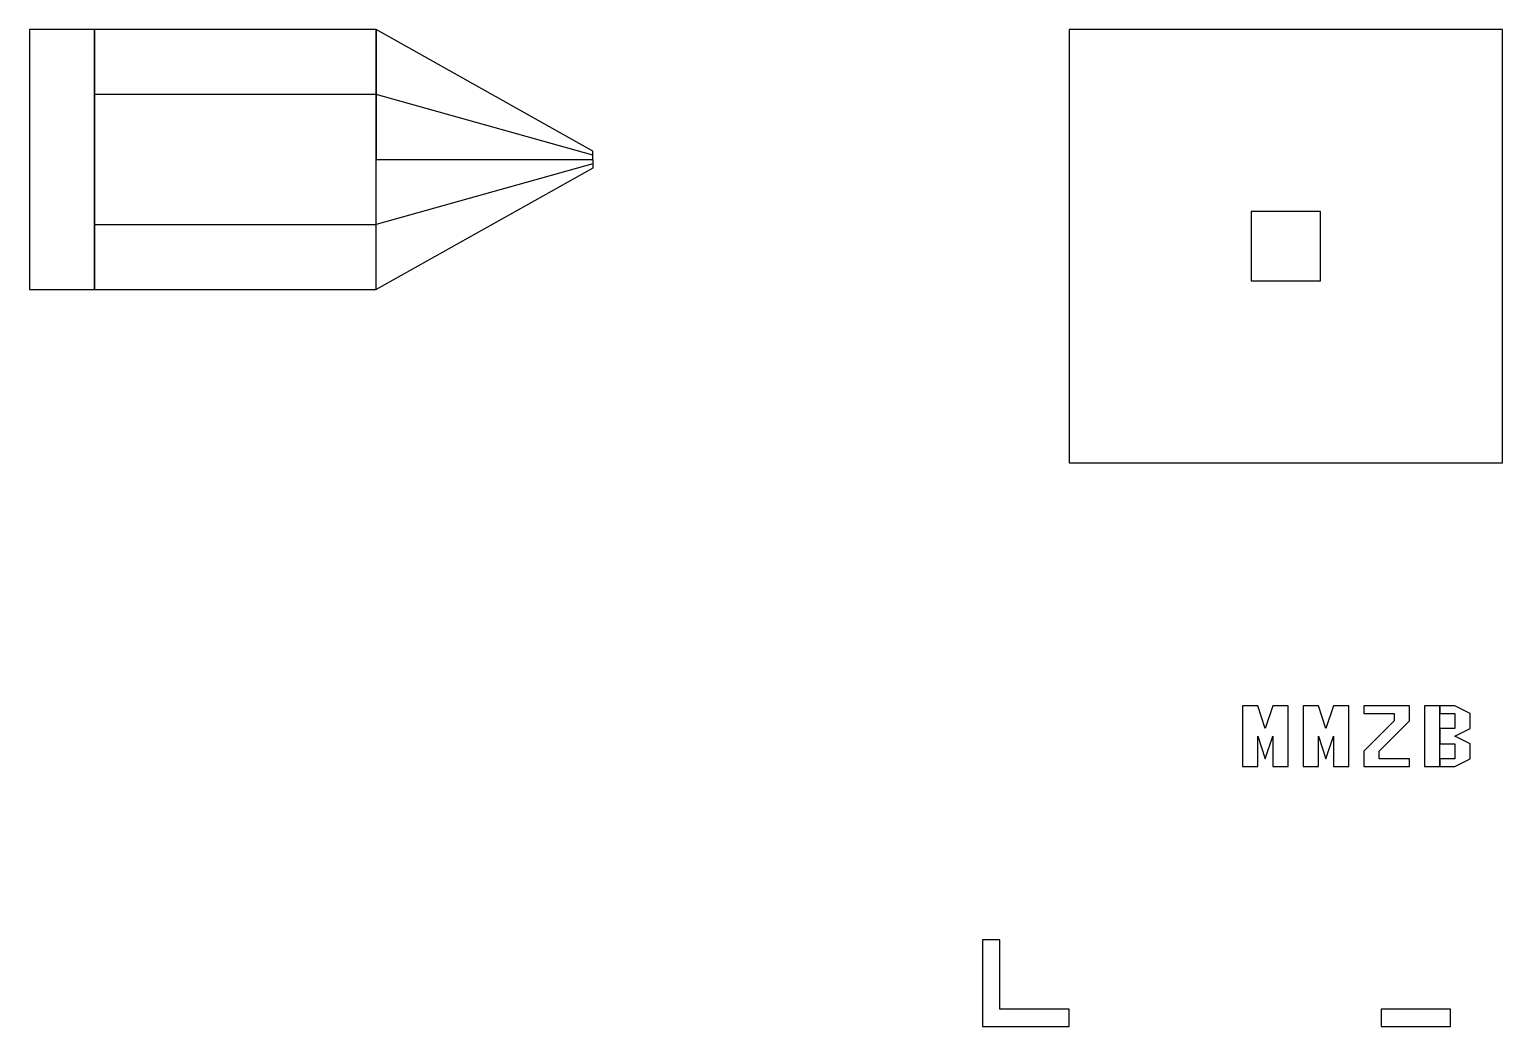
# Model space of a CAD drawing. Extents: x -1950 to 3550, y -200 to 28250.
# Drawn here: x -1300 to 400, y -200 to 950 of the extents above; entities that cross this region are included whole.
import ezdxf

# ---------------------------------------------------------------- set-up
doc = ezdxf.new("R2010")
doc.units = 0
doc.layers.add('GAP', color=1, linetype='continuous')
doc.layers.add('PIN', color=3, linetype='continuous')

# ---------------------------------------------------------------- blocks, each defined once
blk = doc.blocks.new('MM2BGAP')
for points in [[(-1300, 650), (-1225, 650), (-1225, 950), (-1300, 950), (-1300, 650)], [(-1300, 650), (-1225, 650), (-1225, 950), (-1300, 950), (-1300, 650)], [(-1225, 650), (-900, 650), (-900, 950), (-1225, 950), (-1225, 650)], [(-1225, 650), (-900, 650), (-900, 950), (-1225, 950), (-1225, 650)], [(-900, 800), (-650, 800), (-650, 809.8), (-900, 950), (-900, 800)], [(-900, 800), (-650, 800), (-650, 809.8), (-900, 950), (-900, 800)], [(-100, 950), (-100, 450), (400, 450), (400, 950), (-100, 950)], [(-900, 800), (-650, 800), (-650, 790.2), (-900, 650), (-900, 800)], [(-900, 800), (-650, 800), (-650, 790.2), (-900, 650), (-900, 800)], [(110, 740), (110, 660), (190, 660), (190, 740), (110, 740)]]:
    blk.add_lwpolyline(points)
at = {"layer": 'GAP'}
for points in [[(100, 100), (117.5, 100), (117.5, 135), (126.2, 108.8), (135, 135), (135, 100), (152.5, 100), (152.5, 170), (135, 170), (126.2, 143.8), (117.5, 170), (100, 170), (100, 100), (100, 100)], [(170, 100), (187.5, 100), (187.5, 135), (196.2, 108.8), (205, 135), (205, 100), (222.5, 100), (222.5, 170), (205, 170), (196.2, 143.8), (187.5, 170), (170, 170), (170, 100), (170, 100)], [(240, 100), (292.5, 100), (292.5, 108.8), (257.5, 108.8), (257.5, 117.5), (292.5, 152.5), (292.5, 170), (240, 170), (240, 161.2), (275, 161.2), (275, 152.5), (240, 117.5), (240, 100), (240, 100)], [(310, 100), (327.5, 100), (327.5, 170), (310, 170), (310, 100)], [(327.5, 100), (345, 100), (362.5, 108.8), (362.5, 126.2), (345, 135), (362.5, 143.8), (362.5, 161.2), (345, 170), (327.5, 170), (327.5, 161.2), (345, 161.2), (345, 143.8), (327.5, 143.8), (327.5, 126.2), (345, 126.2), (345, 108.8), (327.5, 108.8), (327.5, 100)]]:
    blk.add_lwpolyline(points, dxfattribs=at)
blk = doc.blocks.new('MM2BPIN')
for points in [[(-1225, 725), (-900, 725), (-900, 875), (-1225, 875), (-1225, 725)], [(-1225, 725), (-900, 725), (-900, 875), (-1225, 875), (-1225, 725)], [(-900, 800), (-650, 800), (-650, 805), (-900, 875), (-900, 800)], [(-900, 800), (-650, 800), (-650, 805), (-900, 875), (-900, 800)], [(-900, 800), (-650, 800), (-650, 795), (-900, 725), (-900, 800)], [(-900, 800), (-650, 800), (-650, 795), (-900, 725), (-900, 800)]]:
    blk.add_lwpolyline(points)
blk = doc.blocks.new('MM2B')
at = {"layer": 'GAP'}
for points in [[(-200, -200), (-100, -200), (-100, -180), (-180, -180), (-180, -100), (-200, -100), (-200, -200)], [(260, -200), (340, -200), (340, -180), (260, -180), (260, -200)]]:
    blk.add_lwpolyline(points, dxfattribs=at)

msp = doc.modelspace()

# ---------------------------------------------------------------- block references
msp.add_blockref('MM2B', (0, 0))
at = {"layer": 'GAP'}
msp.add_blockref('MM2BGAP', (0, 0), dxfattribs=at)
at = {"layer": 'PIN'}
msp.add_blockref('MM2BPIN', (0, 0), dxfattribs=at)

doc.saveas('drawing.dxf')
